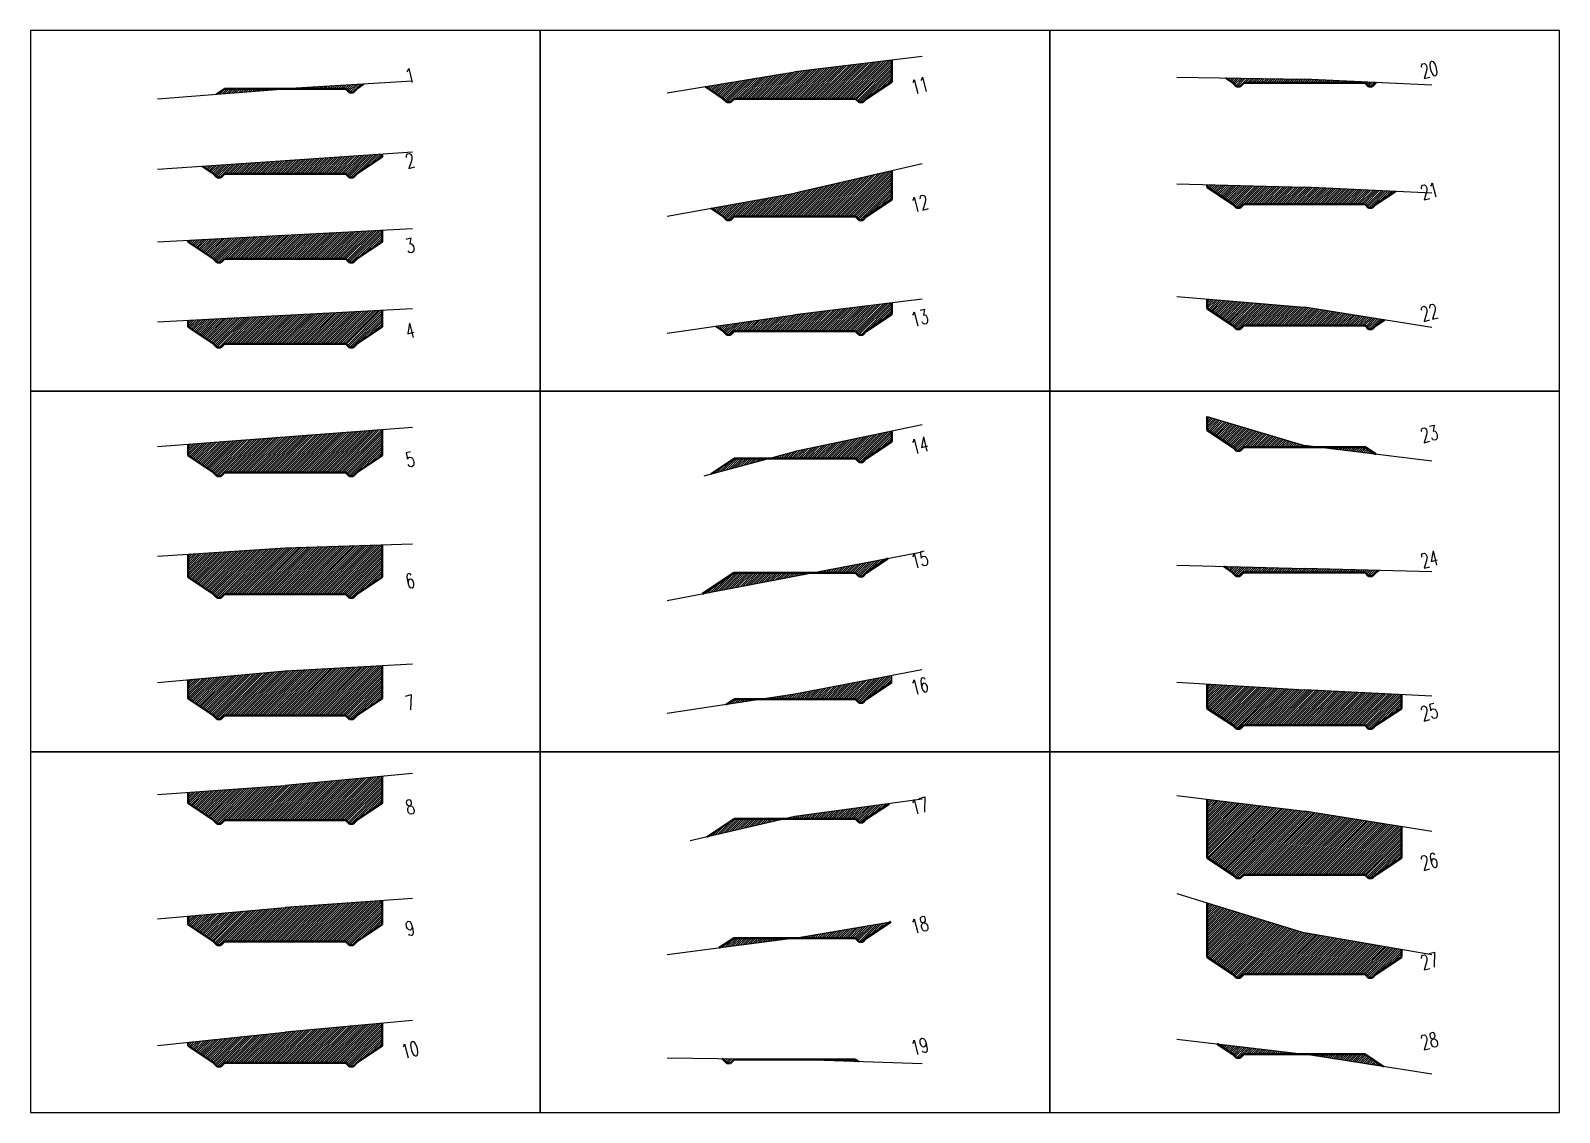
# Model space of a CAD drawing. Header units: millimetres. Extents: x 2268 to 10992, y 389 to 3530.
# Drawn here: x 9732 to 10992, y 390 to 1281 of the extents above; entities that cross this region are included whole.
import ezdxf
from ezdxf.enums import TextEntityAlignment as Align

# ---------------------------------------------------------------- set-up
doc = ezdxf.new("R2010")
doc.units = ezdxf.units.MM
doc.layers.get('0').update_dxf_attribs({"true_color": 0xd9d9d9})
doc.layers.add('quote', color=7, linetype='Continuous')
doc.styles.add('TRIPLEX', font='romant', dxfattribs={"width": 0.86, "height": 10})
pattern_1 = [(45, (-86441.9064, -5388.1735), (-0.898025612, 0.898025612), [])]
pattern_2 = [(45, (-86441.9064, -5304.3132), (-0.898025612, 0.898025612), [])]
pattern_3 = [(45, (-86441.9064, -5326.9485), (-0.898025612, 0.898025612), [])]
pattern_4 = [(45, (-86021.9064, -4435.9485), (-0.898025612, 0.898025612), [])]
pattern_5 = [(45, (-86021.9064, -4448.558), (-0.898025612, 0.898025612), [])]
pattern_6 = [(45, (-86021.9064, -4449.3708), (-0.898025612, 0.898025612), [])]
pattern_7 = [(45, (-771.2237, 0), (-0.89802561, 0.89802561), [])]
pattern_8 = [(45, (-85601.9064, -3544.9485), (-0.898025612, 0.898025612), [])]

msp = doc.modelspace()

# ---------------------------------------------------------------- hatches: boundary and pattern name
at = {"layer": 'quote'}
h = msp.add_hatch(dxfattribs=at)
h.set_pattern_fill('ANSI31', color=1, scale=0.4)
h.set_pattern_definition(pattern_4)
h.paths.add_polyline_path([(10411.93752, 1225.15496), (10414.93752, 1222.15496), (10417.93752, 1222.15496), (10420.93752, 1225.15496), (10441.93752, 1239.15496), (10441.93752, 1256.81356), (10361.93752, 1247.25196), (10288.06748, 1235.06831), (10302.93752, 1225.15496), (10305.93752, 1222.15496), (10308.93752, 1222.15496), (10311.93752, 1225.15496)])
h = msp.add_hatch(dxfattribs=at)
h.set_pattern_fill('ANSI31', color=1, scale=0.4)
h.set_pattern_definition(pattern_1)
h.paths.add_polyline_path([(9941.93752, 1233.28503), (9991.93752, 1233.28503), (9994.93752, 1230.28503), (9997.93752, 1230.28503), (10000.93752, 1233.28503), (10006.65295, 1237.09532)])
h = msp.add_hatch(dxfattribs=at)
h.set_pattern_fill('ANSI31', color=1, scale=0.4)
h.set_pattern_definition(pattern_8)
h.paths.add_polyline_path([(10781.93752, 1241.10296), (10717.0188, 1242.19777), (10722.93752, 1238.25196), (10725.93752, 1235.25196), (10728.93752, 1235.25196), (10731.93752, 1238.25196), (10831.93752, 1238.25196), (10834.93752, 1235.25196), (10837.93752, 1235.25196), (10840.93752, 1238.25196), (10841.07777, 1238.34546)])
h = msp.add_hatch(dxfattribs=at)
h.set_pattern_fill('ANSI31', color=2, scale=0.4)
h.set_pattern_definition(pattern_1)
h.paths.add_polyline_path([(9941.93752, 1233.28503), (9891.93752, 1233.28503), (9885.27461, 1228.84309)])
h = msp.add_hatch(dxfattribs=at)
h.set_pattern_fill('ANSI31', color=1, scale=0.4)
h.set_pattern_definition([(45, (-86441.9064, -5358.1735), (-0.898025612, 0.898025612), [])])
h.paths.add_polyline_path([(9991.93752, 1163.28483), (9994.93752, 1160.28483), (9997.93752, 1160.28483), (10000.93752, 1163.28483), (10021.93752, 1177.28483), (10021.93752, 1179.33521), (9873.92177, 1169.29533), (9882.93752, 1163.28483), (9885.93752, 1160.28483), (9888.93752, 1160.28483), (9891.93752, 1163.28483)])
h = msp.add_hatch(dxfattribs=at)
h.set_pattern_fill('ANSI31', color=1, scale=0.4)
h.set_pattern_definition(pattern_4)
h.paths.add_polyline_path([(10411.93752, 1128.14696), (10414.93752, 1125.14696), (10417.93752, 1125.14696), (10420.93752, 1128.14696), (10441.93752, 1142.14696), (10441.93752, 1165.79), (10361.93752, 1147.25196), (10292.77785, 1134.92007), (10302.93752, 1128.14696), (10305.93752, 1125.14696), (10308.93752, 1125.14696), (10311.93752, 1128.14696)])
h = msp.add_hatch(dxfattribs=at)
h.set_pattern_fill('ANSI31', color=1, scale=0.4)
h.set_pattern_definition(pattern_8)
h.paths.add_polyline_path([(10831.93752, 1138.25196), (10834.93752, 1135.25196), (10837.93752, 1135.25196), (10840.93752, 1138.25196), (10856.79022, 1148.82042), (10781.93752, 1152.21196), (10701.93752, 1154.24824), (10701.93752, 1152.25196), (10722.93752, 1138.25196), (10725.93752, 1135.25196), (10728.93752, 1135.25196), (10731.93752, 1138.25196)])
h = msp.add_hatch(dxfattribs=at)
h.set_pattern_fill('ANSI31', color=1, scale=0.4)
h.set_pattern_definition([(45, (-86441.9064, -5328.1735), (-0.898025612, 0.898025612), [])])
h.paths.add_polyline_path([(9861.93752, 1108.59562), (9861.93752, 1107.28503), (9882.93752, 1093.28503), (9885.93752, 1090.28503), (9888.93752, 1090.28503), (9891.93752, 1093.28503), (9991.93752, 1093.28503), (9994.93752, 1090.28503), (9997.93752, 1090.28503), (10000.93752, 1093.28503), (10021.93752, 1107.28503), (10021.93752, 1116.85044)])
h = msp.add_hatch(dxfattribs=at)
h.set_pattern_fill('ANSI31', color=1, scale=0.4)
h.set_pattern_definition(pattern_8)
h.paths.add_polyline_path([(10831.93752, 1038.25196), (10834.93752, 1035.25196), (10837.93752, 1035.25196), (10840.93752, 1038.25196), (10847.8837, 1042.88274), (10781.93752, 1053.37596), (10701.93752, 1060.17353), (10701.93752, 1052.25196), (10722.93752, 1038.25196), (10725.93752, 1035.25196), (10728.93752, 1035.25196), (10731.93752, 1038.25196)])
h = msp.add_hatch(dxfattribs=at)
h.set_pattern_fill('ANSI31', color=1, scale=0.4)
h.set_pattern_definition([(45, (-86441.9064, -5298.1735), (-0.898025612, 0.898025612), [])])
h.paths.add_polyline_path([(9861.93752, 1042.65011), (9861.93752, 1037.28503), (9882.93752, 1023.28503), (9885.93752, 1020.28503), (9888.93752, 1020.28503), (9891.93752, 1023.28503), (9991.93752, 1023.28503), (9994.93752, 1020.28503), (9997.93752, 1020.28503), (10000.93752, 1023.28503), (10021.93752, 1037.28503), (10021.93752, 1050.92995)])
h = msp.add_hatch(dxfattribs=at)
h.set_pattern_fill('ANSI31', color=1, scale=0.4)
h.set_pattern_definition(pattern_4)
h.paths.add_polyline_path([(10411.93752, 1033.78896), (10414.93752, 1030.78896), (10417.93752, 1030.78896), (10420.93752, 1033.78896), (10441.93752, 1047.78896), (10441.93752, 1056.91578), (10361.93752, 1047.25196), (10296.95196, 1037.77933), (10302.93752, 1033.78896), (10305.93752, 1030.78896), (10308.93752, 1030.78896), (10311.93752, 1033.78896)])
h = msp.add_hatch(dxfattribs=at)
h.set_pattern_fill('ANSI31', color=1, scale=0.4)
h.set_pattern_definition(pattern_8)
h.paths.add_polyline_path([(10792.40032, 938.25196), (10781.93752, 939.54796), (10701.93752, 963.35854), (10701.93752, 952.25196), (10722.93752, 938.25196), (10725.93752, 935.25196), (10728.93752, 935.25196), (10731.93752, 938.25196)])
h = msp.add_hatch(dxfattribs=at)
h.set_pattern_fill('ANSI31', color=1, scale=0.4)
h.set_pattern_definition(pattern_2)
h.paths.add_polyline_path([(9861.93752, 940.64074), (9861.93752, 931.14531), (9882.93752, 917.14531), (9885.93752, 914.14531), (9888.93752, 914.14531), (9891.93752, 917.14531), (9991.93752, 917.14531), (9994.93752, 914.14531), (9997.93752, 914.14531), (10000.93752, 917.14531), (10021.93752, 931.14531), (10021.93752, 952.73189)])
h = msp.add_hatch(dxfattribs=at)
h.set_pattern_fill('ANSI31', color=1, scale=0.4)
h.set_pattern_definition(pattern_5)
h.paths.add_polyline_path([(10361.93752, 934.64254), (10339.9691, 928.75454), (10411.93752, 928.75454), (10414.93752, 925.75454), (10417.93752, 925.75454), (10420.93752, 928.75454), (10441.93752, 942.75454), (10441.93752, 951.28026)])
h = msp.add_hatch(dxfattribs=at)
h.set_pattern_fill('ANSI31', color=2, scale=0.4)
h.set_pattern_definition(pattern_8)
h.paths.add_polyline_path([(10840.95995, 932.237), (10831.93752, 938.25196), (10792.40032, 938.25196)])
h = msp.add_hatch(dxfattribs=at)
h.set_pattern_fill('ANSI31', color=2, scale=0.4)
h.set_pattern_definition(pattern_5)
h.paths.add_polyline_path([(10293.09107, 916.19024), (10339.9691, 928.75454), (10311.93752, 928.75454)])
h = msp.add_hatch(dxfattribs=at)
h.set_pattern_fill('ANSI31', color=1, scale=0.4)
h.set_pattern_definition(pattern_2)
h.paths.add_polyline_path([(9991.93752, 817.14531), (9994.93752, 814.14531), (9997.93752, 814.14531), (10000.93752, 817.14531), (10021.93752, 831.14531), (10021.93752, 857.4684), (9941.93752, 854.98531), (9861.93752, 849.70602), (9861.93752, 831.14531), (9882.93752, 817.14531), (9885.93752, 814.14531), (9888.93752, 814.14531), (9891.93752, 817.14531)])
h = msp.add_hatch(dxfattribs=at)
h.set_pattern_fill('ANSI31', color=1, scale=0.4)
h.set_pattern_definition(pattern_5)
h.paths.add_polyline_path([(10376.76898, 834.64254), (10411.93752, 834.64254), (10414.93752, 831.64254), (10417.93752, 831.64254), (10420.93752, 834.64254), (10438.63963, 846.44395)])
h = msp.add_hatch(dxfattribs=at)
h.set_pattern_fill('ANSI31', color=2, scale=0.4)
h.set_pattern_definition(pattern_5)
h.paths.add_polyline_path([(10376.76898, 834.64254), (10311.93752, 834.64254), (10285.95401, 817.3202)])
h = msp.add_hatch(dxfattribs=at)
h.set_pattern_fill('ANSI31', color=1, scale=0.4)
h.set_pattern_definition(pattern_8)
h.paths.add_polyline_path([(10843.44173, 836.62079), (10781.93752, 838.25196), (10715.22081, 840.03692), (10722.84921, 834.95132), (10725.84921, 831.95132), (10728.84921, 831.95132), (10731.84921, 834.95132), (10831.93752, 834.95132), (10834.93752, 831.95132), (10837.93752, 831.95132), (10840.93752, 834.95132)])
h = msp.add_hatch(dxfattribs=at)
h.set_pattern_fill('ANSI31', color=1, scale=0.4)
h.set_pattern_definition(pattern_2)
h.paths.add_polyline_path([(9991.93752, 717.14531), (9994.93752, 714.14531), (9997.93752, 714.14531), (10000.93752, 717.14531), (10021.93752, 731.14531), (10021.93752, 758.04017), (9941.93752, 753.62831), (9861.93752, 746.35135), (9861.93752, 731.14531), (9882.93752, 717.14531), (9885.93752, 714.14531), (9888.93752, 714.14531), (9891.93752, 717.14531)])
h = msp.add_hatch(dxfattribs=at)
h.set_pattern_fill('ANSI31', color=1, scale=0.4)
h.set_pattern_definition(pattern_5)
h.paths.add_polyline_path([(10411.93752, 730.55354), (10414.93752, 727.55354), (10417.93752, 727.55354), (10420.93752, 730.55354), (10441.93752, 744.55354), (10441.93752, 749.91715), (10361.93752, 734.64254), (10334.99203, 730.55354)])
h = msp.add_hatch(dxfattribs=at)
h.set_pattern_fill('ANSI31', color=1, scale=0.4)
h.set_pattern_definition(pattern_8)
h.paths.add_polyline_path([(10831.93752, 709.03252), (10834.93752, 706.03252), (10837.93752, 706.03252), (10840.93752, 709.03252), (10861.93752, 723.03252), (10861.93752, 734.23623), (10781.93752, 738.25196), (10701.93752, 743.03582), (10701.93752, 723.03252), (10722.93752, 709.03252), (10725.93752, 706.03252), (10728.93752, 706.03252), (10731.93752, 709.03252)])
h = msp.add_hatch(dxfattribs=at)
h.set_pattern_fill('ANSI31', color=2, scale=0.4)
h.set_pattern_definition(pattern_5)
h.paths.add_polyline_path([(10334.99203, 730.55354), (10311.93752, 730.55354), (10305.14313, 726.02394)])
h = msp.add_hatch(dxfattribs=at)
h.set_pattern_fill('ANSI31', color=1, scale=0.4)
h.set_pattern_definition(pattern_3)
h.paths.add_polyline_path([(9941.93752, 659.37296), (9861.93752, 653.70756), (9861.93752, 644.99296), (9882.93752, 630.99296), (9885.93752, 627.99296), (9888.93752, 627.99296), (9891.93752, 630.99296), (9991.93752, 630.99296), (9994.93752, 627.99296), (9997.93752, 627.99296), (10000.93752, 630.99296), (10021.93752, 644.99296), (10021.93752, 666.92511)])
h = msp.add_hatch(dxfattribs=at)
h.set_pattern_fill('ANSI31', color=1, scale=0.4)
h.set_pattern_definition(pattern_6)
h.paths.add_polyline_path([(10439.64113, 644.43779), (10361.93752, 633.82972), (10353.92666, 631.96872), (10411.93752, 631.96872), (10414.93752, 628.96872), (10417.93752, 628.96872), (10420.93752, 631.96872)])
h = msp.add_hatch(dxfattribs=at)
h.set_pattern_fill('ANSI31', color=1, scale=0.4)
h.set_pattern_definition(pattern_8)
h.paths.add_polyline_path([(10831.93752, 586.02596), (10834.93752, 583.02596), (10837.93752, 583.02596), (10840.93752, 586.02596), (10861.93752, 600.02596), (10861.93752, 625.61632), (10781.93752, 638.25196), (10701.93752, 648.15534), (10701.93752, 600.02596), (10722.93752, 586.02596), (10725.93752, 583.02596), (10728.93752, 583.02596), (10731.93752, 586.02596)])
h = msp.add_hatch(dxfattribs=at)
h.set_pattern_fill('ANSI31', color=2, scale=0.4)
h.set_pattern_definition(pattern_6)
h.paths.add_polyline_path([(10353.92666, 631.96872), (10311.93752, 631.96872), (10289.48023, 616.99719)])
h = msp.add_hatch(dxfattribs=at)
h.set_pattern_fill('ANSI31', color=1, scale=0.4)
h.set_pattern_definition(pattern_3)
h.paths.add_polyline_path([(9941.93752, 558.88396), (9861.93752, 551.80481), (9861.93752, 544.99296), (9882.93752, 530.99296), (9885.93752, 527.99296), (9888.93752, 527.99296), (9891.93752, 530.99296), (9991.93752, 530.99296), (9994.93752, 527.99296), (9997.93752, 527.99296), (10000.93752, 530.99296), (10021.93752, 544.99296), (10021.93752, 564.63371)])
h = msp.add_hatch(dxfattribs=at)
h.set_pattern_fill('ANSI31', color=1, scale=0.4)
h.set_pattern_definition(pattern_8)
h.paths.add_polyline_path([(10831.93752, 504.13596), (10834.93752, 501.13596), (10837.93752, 501.13596), (10840.93752, 504.13596), (10861.93752, 518.13596), (10861.93752, 524.27218), (10781.93752, 538.25196), (10701.93752, 562.73626), (10701.93752, 518.13596), (10722.93752, 504.13596), (10725.93752, 501.13596), (10728.93752, 501.13596), (10731.93752, 504.13596)])
h = msp.add_hatch(dxfattribs=at)
h.set_pattern_fill('ANSI31', color=1, scale=0.4)
h.set_pattern_definition(pattern_6)
h.paths.add_polyline_path([(10361.93752, 533.82972), (10411.93752, 533.82972), (10414.93752, 530.82972), (10417.93752, 530.82972), (10420.93752, 533.82972), (10441.07473, 547.25452)])
h = msp.add_hatch(dxfattribs=at)
h.set_pattern_fill('ANSI31', color=2, scale=0.4)
h.set_pattern_definition(pattern_6)
h.paths.add_polyline_path([(10361.93752, 533.82972), (10311.93752, 533.82972), (10299.79364, 525.7338)])
h = msp.add_hatch(dxfattribs=at)
h.set_pattern_fill('ANSI31', color=1, scale=0.4)
h.set_pattern_definition(pattern_3)
h.paths.add_polyline_path([(9991.93752, 430.99296), (9994.93752, 427.99296), (9997.93752, 427.99296), (10000.93752, 430.99296), (10021.93752, 444.99296), (10021.93752, 463.60544), (9941.93752, 456.25196), (9861.93752, 447.94303), (9861.93752, 444.99296), (9882.93752, 430.99296), (9885.93752, 427.99296), (9888.93752, 427.99296), (9891.93752, 430.99296)])
h = msp.add_hatch(dxfattribs=at)
h.set_pattern_fill('ANSI31', color=1, scale=0.4)
h.set_pattern_definition(pattern_8)
h.paths.add_polyline_path([(10710.21743, 446.73201), (10722.93752, 438.25196), (10725.93752, 435.25196), (10728.93752, 435.25196), (10731.93752, 438.25196), (10781.93752, 438.25196)])
h = msp.add_hatch(dxfattribs=at)
h.set_pattern_fill('ANSI31', color=1, scale=0.4)
h.set_pattern_definition(pattern_7)
h.paths.add_polyline_path([(10301.84759, 434.55633), (10302.93752, 433.82972), (10305.93752, 430.82972), (10308.93752, 430.82972), (10311.93752, 433.82972), (10361.93752, 433.82972)])
h = msp.add_hatch(dxfattribs=at)
h.set_pattern_fill('ANSI31', color=2, scale=0.4)
h.set_pattern_definition(pattern_7)
h.paths.add_polyline_path([(10414.70867, 431.98228), (10411.93752, 433.82972), (10361.93752, 433.82972)])
h = msp.add_hatch(dxfattribs=at)
h.set_pattern_fill('ANSI31', color=2, scale=0.4)
h.set_pattern_definition(pattern_8)
h.paths.add_polyline_path([(10781.93752, 438.25196), (10847.53831, 427.85143), (10831.93752, 438.25196)])

# ---------------------------------------------------------------- linework, layer by layer
for p, q in [((10467.03383, 1259.81307), (10361.93752, 1247.25196)), ((10047.03383, 1239.47284), (9941.93752, 1233.28503)), ((10256.84121, 1229.91806), (10361.93752, 1247.25196)), ((10676.84121, 1242.87534), (10781.93752, 1241.10296)), ((10887.03383, 1236.20269), (10781.93752, 1241.10296)), ((9836.84121, 1225.04629), (9941.93752, 1233.28503)), ((10047.03383, 1181.03749), (9836.84121, 1166.78016)), ((10467.03383, 1171.60546), (10361.93752, 1147.25196)), ((10256.84121, 1128.5122), (10361.93752, 1147.25196)), ((10676.84121, 1154.88703), (10781.93752, 1152.21196)), ((10887.03383, 1147.4501), (10781.93752, 1152.21196)), ((9836.84121, 1107.30084), (10047.03383, 1118.14522)), ((10467.03383, 1059.94735), (10361.93752, 1047.25196)), ((10676.84121, 1062.30596), (10781.93752, 1053.37596)), ((9836.84121, 1041.3514), (10047.03383, 1052.22866)), ((10256.84121, 1031.93258), (10361.93752, 1047.25196)), ((10887.03383, 1036.65326), (10781.93752, 1053.37596)), ((10701.93752, 963.35854), (10781.93752, 939.54796)), ((9836.84121, 938.74422), (10047.03383, 954.6284)), ((10467.03383, 956.49958), (10361.93752, 934.64254)), ((10287.31652, 914.64254), (10361.93752, 934.64254)), ((10887.03383, 926.52995), (10781.93752, 939.54796)), ((10047.03383, 858.24736), (9941.93752, 854.98531)), ((9941.93752, 854.98531), (9836.84121, 848.04989)), ((10256.84121, 811.76713), (10467.03383, 851.85995)), ((10676.84121, 841.06375), (10781.93752, 838.25196)), ((10887.03383, 835.46468), (10781.93752, 838.25196)), ((10047.03383, 759.42419), (9941.93752, 753.62831)), ((9941.93752, 753.62831), (9836.84121, 744.06854)), ((10466.68652, 754.64254), (10361.93752, 734.64254)), ((10441.93752, 744.55354), (10441.93752, 749.91715)), ((10676.84121, 744.53653), (10781.93752, 738.25196)), ((10361.93752, 734.64254), (10256.84121, 718.69409)), ((10887.03383, 732.97647), (10781.93752, 738.25196)), ((10047.03383, 669.29426), (9941.93752, 659.37296)), ((9836.84121, 651.9303), (9941.93752, 659.37296)), ((10467.03383, 648.17743), (10361.93752, 633.82972)), ((10676.84121, 651.26207), (10781.93752, 638.25196)), ((10361.93752, 633.82972), (10275.84552, 613.82972)), ((10887.03383, 621.65247), (10781.93752, 638.25196)), ((10676.84121, 570.41708), (10781.93752, 538.25196)), ((9836.84121, 549.58406), (9941.93752, 558.88396)), ((10047.03383, 566.43743), (9941.93752, 558.88396)), ((10361.93752, 533.82972), (10441.07473, 547.25452)), ((10361.93752, 533.82972), (10256.84121, 520.13808)), ((10361.93752, 533.82972), (10311.93752, 533.82972)), ((10887.03383, 519.88666), (10781.93752, 538.25196)), ((9836.84121, 445.33649), (9941.93752, 456.25196)), ((10047.03383, 465.91225), (9941.93752, 456.25196)), ((10676.84121, 450.67836), (10781.93752, 438.25196)), ((10256.84121, 435.10056), (10361.93752, 433.82972)), ((10467.03383, 430.15047), (10361.93752, 433.82972)), ((10887.03383, 421.58971), (10781.93752, 438.25196))]:
    msp.add_line(p, q, dxfattribs=at)
at = {"layer": 'quote', "lineweight": 40}
for p, q in [((10441.93752, 1239.15496), (10441.93752, 1256.81356)), ((10006.65295, 1237.09532), (10000.93752, 1233.28503)), ((10288.06748, 1235.06831), (10302.93752, 1225.15496)), ((10441.93752, 1239.15496), (10420.93752, 1225.15496)), ((10717.0188, 1242.19777), (10722.93752, 1238.25196)), ((10722.93752, 1238.25196), (10725.93752, 1235.25196)), ((10725.93752, 1235.25196), (10728.93752, 1235.25196)), ((10728.93752, 1235.25196), (10731.93752, 1238.25196)), ((10834.93752, 1235.25196), (10831.93752, 1238.25196)), ((10837.93752, 1235.25196), (10834.93752, 1235.25196)), ((10840.93752, 1238.25196), (10837.93752, 1235.25196)), ((10841.07777, 1238.34546), (10840.93752, 1238.25196)), ((9891.93752, 1233.28503), (9885.27461, 1228.84309)), ((9994.93752, 1230.28503), (9991.93752, 1233.28503)), ((9997.93752, 1230.28503), (9994.93752, 1230.28503)), ((10000.93752, 1233.28503), (9997.93752, 1230.28503)), ((10302.93752, 1225.15496), (10305.93752, 1222.15496)), ((10308.93752, 1222.15496), (10311.93752, 1225.15496)), ((10414.93752, 1222.15496), (10411.93752, 1225.15496)), ((10420.93752, 1225.15496), (10417.93752, 1222.15496)), ((10305.93752, 1222.15496), (10308.93752, 1222.15496)), ((10417.93752, 1222.15496), (10414.93752, 1222.15496)), ((10021.93752, 1177.28483), (10000.93752, 1163.28483)), ((10021.93752, 1177.28483), (10021.93752, 1179.33521)), ((9873.92177, 1169.29533), (9882.93752, 1163.28483)), ((9882.93752, 1163.28483), (9885.93752, 1160.28483)), ((9885.93752, 1160.28483), (9888.93752, 1160.28483)), ((9888.93752, 1160.28483), (9891.93752, 1163.28483)), ((9994.93752, 1160.28483), (9991.93752, 1163.28483)), ((9997.93752, 1160.28483), (9994.93752, 1160.28483)), ((10000.93752, 1163.28483), (9997.93752, 1160.28483)), ((10441.93752, 1142.14696), (10441.93752, 1165.79)), ((10701.93752, 1152.25196), (10701.93752, 1154.24824)), ((10701.93752, 1152.25196), (10722.93752, 1138.25196)), ((10856.79022, 1148.82042), (10840.93752, 1138.25196)), ((10292.77785, 1134.92007), (10302.93752, 1128.14696)), ((10441.93752, 1142.14696), (10420.93752, 1128.14696)), ((10722.93752, 1138.25196), (10725.93752, 1135.25196)), ((10725.93752, 1135.25196), (10728.93752, 1135.25196)), ((10728.93752, 1135.25196), (10731.93752, 1138.25196)), ((10834.93752, 1135.25196), (10831.93752, 1138.25196)), ((10837.93752, 1135.25196), (10834.93752, 1135.25196)), ((10840.93752, 1138.25196), (10837.93752, 1135.25196)), ((10302.93752, 1128.14696), (10305.93752, 1125.14696)), ((10305.93752, 1125.14696), (10308.93752, 1125.14696)), ((10308.93752, 1125.14696), (10311.93752, 1128.14696)), ((10414.93752, 1125.14696), (10411.93752, 1128.14696)), ((10417.93752, 1125.14696), (10414.93752, 1125.14696)), ((10420.93752, 1128.14696), (10417.93752, 1125.14696)), ((10021.93752, 1107.28503), (10021.93752, 1116.85044)), ((9861.93752, 1107.28503), (9861.93752, 1108.59562)), ((9861.93752, 1107.28503), (9882.93752, 1093.28503)), ((10021.93752, 1107.28503), (10000.93752, 1093.28503)), ((9882.93752, 1093.28503), (9885.93752, 1090.28503)), ((9885.93752, 1090.28503), (9888.93752, 1090.28503)), ((9888.93752, 1090.28503), (9891.93752, 1093.28503)), ((9994.93752, 1090.28503), (9991.93752, 1093.28503)), ((9997.93752, 1090.28503), (9994.93752, 1090.28503)), ((10000.93752, 1093.28503), (9997.93752, 1090.28503)), ((10701.93752, 1052.25196), (10701.93752, 1060.17353)), ((10021.93752, 1037.28503), (10021.93752, 1050.92995)), ((10441.93752, 1047.78896), (10420.93752, 1033.78896)), ((10441.93752, 1047.78896), (10441.93752, 1056.91578)), ((10701.93752, 1052.25196), (10722.93752, 1038.25196)), ((9861.93752, 1037.28503), (9861.93752, 1042.65011)), ((9861.93752, 1037.28503), (9882.93752, 1023.28503)), ((10021.93752, 1037.28503), (10000.93752, 1023.28503)), ((10296.95196, 1037.77933), (10302.93752, 1033.78896)), ((10302.93752, 1033.78896), (10305.93752, 1030.78896)), ((10308.93752, 1030.78896), (10311.93752, 1033.78896)), ((10414.93752, 1030.78896), (10411.93752, 1033.78896)), ((10420.93752, 1033.78896), (10417.93752, 1030.78896)), ((10722.93752, 1038.25196), (10725.93752, 1035.25196)), ((10725.93752, 1035.25196), (10728.93752, 1035.25196)), ((10728.93752, 1035.25196), (10731.93752, 1038.25196)), ((10834.93752, 1035.25196), (10831.93752, 1038.25196)), ((10837.93752, 1035.25196), (10834.93752, 1035.25196)), ((10840.93752, 1038.25196), (10837.93752, 1035.25196)), ((10847.8837, 1042.88274), (10840.93752, 1038.25196)), ((9882.93752, 1023.28503), (9885.93752, 1020.28503)), ((9888.93752, 1020.28503), (9891.93752, 1023.28503)), ((9994.93752, 1020.28503), (9991.93752, 1023.28503)), ((10000.93752, 1023.28503), (9997.93752, 1020.28503)), ((10305.93752, 1030.78896), (10308.93752, 1030.78896)), ((10417.93752, 1030.78896), (10414.93752, 1030.78896)), ((9885.93752, 1020.28503), (9888.93752, 1020.28503)), ((9997.93752, 1020.28503), (9994.93752, 1020.28503)), ((10701.93752, 952.25196), (10701.93752, 963.35854)), ((10021.93752, 931.14531), (10021.93752, 952.73189)), ((10441.93752, 942.75454), (10441.93752, 951.28026)), ((10701.93752, 952.25196), (10722.93752, 938.25196)), ((9861.93752, 931.14531), (9861.93752, 940.64074)), ((10441.93752, 942.75454), (10420.93752, 928.75454)), ((10722.93752, 938.25196), (10725.93752, 935.25196)), ((10725.93752, 935.25196), (10728.93752, 935.25196)), ((10728.93752, 935.25196), (10731.93752, 938.25196)), ((10831.93752, 938.25196), (10840.95995, 932.237)), ((9861.93752, 931.14531), (9882.93752, 917.14531)), ((10021.93752, 931.14531), (10000.93752, 917.14531)), ((10311.93752, 928.75454), (10293.09107, 916.19024)), ((10414.93752, 925.75454), (10411.93752, 928.75454)), ((10417.93752, 925.75454), (10414.93752, 925.75454)), ((10420.93752, 928.75454), (10417.93752, 925.75454)), ((9882.93752, 917.14531), (9885.93752, 914.14531)), ((9885.93752, 914.14531), (9888.93752, 914.14531)), ((9888.93752, 914.14531), (9891.93752, 917.14531)), ((9994.93752, 914.14531), (9991.93752, 917.14531)), ((9997.93752, 914.14531), (9994.93752, 914.14531)), ((10000.93752, 917.14531), (9997.93752, 914.14531)), ((10021.93752, 831.14531), (10021.93752, 857.4684)), ((9861.93752, 831.14531), (9861.93752, 849.70602)), ((10438.63963, 846.44395), (10420.93752, 834.64254)), ((10311.93752, 834.64254), (10285.95401, 817.3202)), ((10414.93752, 831.64254), (10411.93752, 834.64254)), ((10417.93752, 831.64254), (10414.93752, 831.64254)), ((10420.93752, 834.64254), (10417.93752, 831.64254)), ((10715.22081, 840.03692), (10722.84921, 834.95132)), ((10722.84921, 834.95132), (10725.84921, 831.95132)), ((10725.84921, 831.95132), (10728.84921, 831.95132)), ((10728.84921, 831.95132), (10731.84921, 834.95132)), ((10834.93752, 831.95132), (10831.93752, 834.95132)), ((10837.93752, 831.95132), (10834.93752, 831.95132)), ((10840.93752, 834.95132), (10837.93752, 831.95132)), ((10843.44173, 836.62079), (10840.93752, 834.95132)), ((9861.93752, 831.14531), (9882.93752, 817.14531)), ((10021.93752, 831.14531), (10000.93752, 817.14531)), ((9882.93752, 817.14531), (9885.93752, 814.14531)), ((9885.93752, 814.14531), (9888.93752, 814.14531)), ((9888.93752, 814.14531), (9891.93752, 817.14531)), ((9994.93752, 814.14531), (9991.93752, 817.14531)), ((9997.93752, 814.14531), (9994.93752, 814.14531)), ((10000.93752, 817.14531), (9997.93752, 814.14531)), ((10021.93752, 731.14531), (10021.93752, 758.04017)), ((9861.93752, 731.14531), (9861.93752, 746.35135)), ((10441.93752, 744.55354), (10420.93752, 730.55354)), ((9861.93752, 731.14531), (9882.93752, 717.14531)), ((10021.93752, 731.14531), (10000.93752, 717.14531)), ((10701.93752, 723.03252), (10701.93752, 743.03582)), ((10861.93752, 723.03252), (10861.93752, 734.23623)), ((10311.93752, 730.55354), (10305.14313, 726.02394)), ((10414.93752, 727.55354), (10411.93752, 730.55354)), ((10417.93752, 727.55354), (10414.93752, 727.55354)), ((10420.93752, 730.55354), (10417.93752, 727.55354)), ((10701.93752, 723.03252), (10722.93752, 709.03252)), ((10861.93752, 723.03252), (10840.93752, 709.03252)), ((9882.93752, 717.14531), (9885.93752, 714.14531)), ((9885.93752, 714.14531), (9888.93752, 714.14531)), ((9888.93752, 714.14531), (9891.93752, 717.14531)), ((9994.93752, 714.14531), (9991.93752, 717.14531)), ((9997.93752, 714.14531), (9994.93752, 714.14531)), ((10000.93752, 717.14531), (9997.93752, 714.14531)), ((10722.93752, 709.03252), (10725.93752, 706.03252)), ((10725.93752, 706.03252), (10728.93752, 706.03252)), ((10728.93752, 706.03252), (10731.93752, 709.03252)), ((10834.93752, 706.03252), (10831.93752, 709.03252)), ((10837.93752, 706.03252), (10834.93752, 706.03252)), ((10840.93752, 709.03252), (10837.93752, 706.03252)), ((10021.93752, 644.99296), (10021.93752, 666.92511)), ((9861.93752, 644.99296), (9861.93752, 653.70756)), ((9861.93752, 644.99296), (9882.93752, 630.99296)), ((10021.93752, 644.99296), (10000.93752, 630.99296)), ((10439.64113, 644.43779), (10420.93752, 631.96872)), ((10701.93752, 600.02596), (10701.93752, 648.15534)), ((9882.93752, 630.99296), (9885.93752, 627.99296)), ((9888.93752, 627.99296), (9891.93752, 630.99296)), ((9994.93752, 627.99296), (9991.93752, 630.99296)), ((10000.93752, 630.99296), (9997.93752, 627.99296)), ((10311.93752, 631.96872), (10289.48023, 616.99719)), ((10414.93752, 628.96872), (10411.93752, 631.96872)), ((10420.93752, 631.96872), (10417.93752, 628.96872)), ((9885.93752, 627.99296), (9888.93752, 627.99296)), ((9997.93752, 627.99296), (9994.93752, 627.99296)), ((10417.93752, 628.96872), (10414.93752, 628.96872)), ((10861.93752, 600.02596), (10861.93752, 625.61632)), ((10701.93752, 600.02596), (10722.93752, 586.02596)), ((10861.93752, 600.02596), (10840.93752, 586.02596)), ((10722.93752, 586.02596), (10725.93752, 583.02596)), ((10725.93752, 583.02596), (10728.93752, 583.02596)), ((10728.93752, 583.02596), (10731.93752, 586.02596)), ((10834.93752, 583.02596), (10831.93752, 586.02596)), ((10837.93752, 583.02596), (10834.93752, 583.02596)), ((10840.93752, 586.02596), (10837.93752, 583.02596)), ((10021.93752, 544.99296), (10021.93752, 564.63371)), ((10701.93752, 518.13596), (10701.93752, 562.73626)), ((9861.93752, 544.99296), (9861.93752, 551.80481)), ((9861.93752, 544.99296), (9882.93752, 530.99296)), ((10021.93752, 544.99296), (10000.93752, 530.99296)), ((10441.07473, 547.25452), (10420.93752, 533.82972)), ((9882.93752, 530.99296), (9885.93752, 527.99296)), ((9888.93752, 527.99296), (9891.93752, 530.99296)), ((9994.93752, 527.99296), (9991.93752, 530.99296)), ((10000.93752, 530.99296), (9997.93752, 527.99296)), ((10311.93752, 533.82972), (10299.79364, 525.7338)), ((10414.93752, 530.82972), (10411.93752, 533.82972)), ((10417.93752, 530.82972), (10414.93752, 530.82972)), ((10420.93752, 533.82972), (10417.93752, 530.82972)), ((9885.93752, 527.99296), (9888.93752, 527.99296)), ((9997.93752, 527.99296), (9994.93752, 527.99296)), ((10701.93752, 518.13596), (10722.93752, 504.13596)), ((10861.93752, 518.13596), (10840.93752, 504.13596)), ((10861.93752, 518.13596), (10861.93752, 524.27218)), ((10722.93752, 504.13596), (10725.93752, 501.13596)), ((10728.93752, 501.13596), (10731.93752, 504.13596)), ((10834.93752, 501.13596), (10831.93752, 504.13596)), ((10840.93752, 504.13596), (10837.93752, 501.13596)), ((10725.93752, 501.13596), (10728.93752, 501.13596)), ((10837.93752, 501.13596), (10834.93752, 501.13596)), ((10021.93752, 444.99296), (10021.93752, 463.60544)), ((9861.93752, 444.99296), (9861.93752, 447.94303)), ((9861.93752, 444.99296), (9882.93752, 430.99296)), ((10021.93752, 444.99296), (10000.93752, 430.99296)), ((10710.21743, 446.73201), (10722.93752, 438.25196)), ((9882.93752, 430.99296), (9885.93752, 427.99296)), ((9888.93752, 427.99296), (9891.93752, 430.99296)), ((9994.93752, 427.99296), (9991.93752, 430.99296)), ((10000.93752, 430.99296), (9997.93752, 427.99296)), ((10301.84759, 434.55633), (10302.93752, 433.82972)), ((10302.93752, 433.82972), (10305.93752, 430.82972)), ((10305.93752, 430.82972), (10308.93752, 430.82972)), ((10308.93752, 430.82972), (10311.93752, 433.82972)), ((10411.93752, 433.82972), (10414.70867, 431.98228)), ((10722.93752, 438.25196), (10725.93752, 435.25196)), ((10725.93752, 435.25196), (10728.93752, 435.25196)), ((10728.93752, 435.25196), (10731.93752, 438.25196)), ((10831.93752, 438.25196), (10847.53831, 427.85143)), ((9885.93752, 427.99296), (9888.93752, 427.99296)), ((9997.93752, 427.99296), (9994.93752, 427.99296))]:
    msp.add_line(p, q, dxfattribs=at)
at = {"layer": 'quote'}
for points in [[(9732.16066, 1281.23295), (9732.16066, 984.23295), (10152.16066, 984.23295), (10152.16066, 1281.23295), (9732.16066, 1281.23295)], [(10152.16066, 1281.23295), (10152.16066, 984.23295), (10572.16066, 984.23295), (10572.16066, 1281.23295), (10152.16066, 1281.23295)], [(10572.16066, 1281.23295), (10572.16066, 984.23295), (10992.16066, 984.23295), (10992.16066, 1281.23295), (10572.16066, 1281.23295)], [(9732.16066, 984.23295), (9732.16066, 687.23295), (10152.16066, 687.23295), (10152.16066, 984.23295), (9732.16066, 984.23295)], [(10152.16066, 984.23295), (10152.16066, 687.23295), (10572.16066, 687.23295), (10572.16066, 984.23295), (10152.16066, 984.23295)], [(10572.16066, 984.23295), (10572.16066, 687.23295), (10992.16066, 687.23295), (10992.16066, 984.23295), (10572.16066, 984.23295)], [(9732.16066, 687.23295), (9732.16066, 390.23295), (10152.16066, 390.23295), (10152.16066, 687.23295), (9732.16066, 687.23295)], [(10152.16066, 687.23295), (10152.16066, 390.23295), (10572.16066, 390.23295), (10572.16066, 687.23295), (10152.16066, 687.23295)], [(10572.16066, 687.23295), (10572.16066, 390.23295), (10992.16066, 390.23295), (10992.16066, 687.23295), (10572.16066, 687.23295)]]:
    msp.add_lwpolyline(points, dxfattribs=at)
at = {"layer": 'quote', "lineweight": 40}
for points in [[(10731.93752, 1238.25196), (10831.93752, 1238.25196)], [(9991.93752, 1233.28503), (9891.93752, 1233.28503)], [(10411.93752, 1225.15496), (10311.93752, 1225.15496)], [(9991.93752, 1163.28483), (9891.93752, 1163.28483)], [(10731.93752, 1138.25196), (10831.93752, 1138.25196)], [(10411.93752, 1128.14696), (10311.93752, 1128.14696)], [(9991.93752, 1093.28503), (9891.93752, 1093.28503)], [(10411.93752, 1033.78896), (10311.93752, 1033.78896)], [(10731.93752, 1038.25196), (10831.93752, 1038.25196)], [(9991.93752, 1023.28503), (9891.93752, 1023.28503)], [(10731.93752, 938.25196), (10831.93752, 938.25196)], [(10411.93752, 928.75454), (10311.93752, 928.75454)], [(9991.93752, 917.14531), (9891.93752, 917.14531)], [(10411.93752, 834.64254), (10311.93752, 834.64254)], [(10731.84921, 834.95132), (10831.84921, 834.95132)], [(9991.93752, 817.14531), (9891.93752, 817.14531)], [(10411.93752, 730.55354), (10311.93752, 730.55354)], [(9991.93752, 717.14531), (9891.93752, 717.14531)], [(10731.93752, 709.03252), (10831.93752, 709.03252)], [(9991.93752, 630.99296), (9891.93752, 630.99296)], [(10411.93752, 631.96872), (10311.93752, 631.96872)], [(10731.93752, 586.02596), (10831.93752, 586.02596)], [(9991.93752, 530.99296), (9891.93752, 530.99296)], [(10411.93752, 533.82972), (10311.93752, 533.82972)], [(10731.93752, 504.13596), (10831.93752, 504.13596)], [(9991.93752, 430.99296), (9891.93752, 430.99296)], [(10311.93752, 433.82972), (10411.93752, 433.82972)], [(10731.93752, 438.25196), (10831.93752, 438.25196)]]:
    msp.add_lwpolyline(points, dxfattribs=at)

# ---------------------------------------------------------------- texts
at = {"color": 1, "transparency": 33554687, "style": 'TRIPLEX', "width": 0.688}
for s, p in [('1', (10046.4224, 1238.28503)), ('20', (10886.4224, 1243.25196)), ('11', (10466.4224, 1230.15496)), ('2', (10046.4224, 1168.28483)), ('21', (10886.4224, 1143.25196)), ('12', (10466.4224, 1133.14696)), ('3', (10046.4224, 1098.28503)), ('13', (10466.4224, 1038.78896)), ('22', (10886.4224, 1043.25196)), ('4', (10046.4224, 1028.28503)), ('14', (10466.4224, 933.75454)), ('23', (10886.4224, 943.25196)), ('5', (10046.4224, 922.14531)), ('15', (10466.4224, 839.64254)), ('24', (10886.5107, 839.95132)), ('6', (10046.4224, 822.14531)), ('16', (10466.4224, 735.55354)), ('7', (10046.4224, 722.14531)), ('25', (10886.4224, 714.03252)), ('8', (10046.4224, 635.99296)), ('17', (10466.4224, 636.96872)), ('26', (10886.4224, 591.02596)), ('9', (10046.4224, 535.99296)), ('18', (10466.4224, 538.82972)), ('27', (10886.4224, 509.13596)), ('28', (10886.4224, 443.25196)), ('10', (10046.4224, 435.99296)), ('19', (10466.4224, 438.82972))]:
    msp.add_text(s, height=12, rotation=14.2500327, dxfattribs=at).set_placement(p, align=Align.CENTER)

doc.saveas('drawing.dxf')
